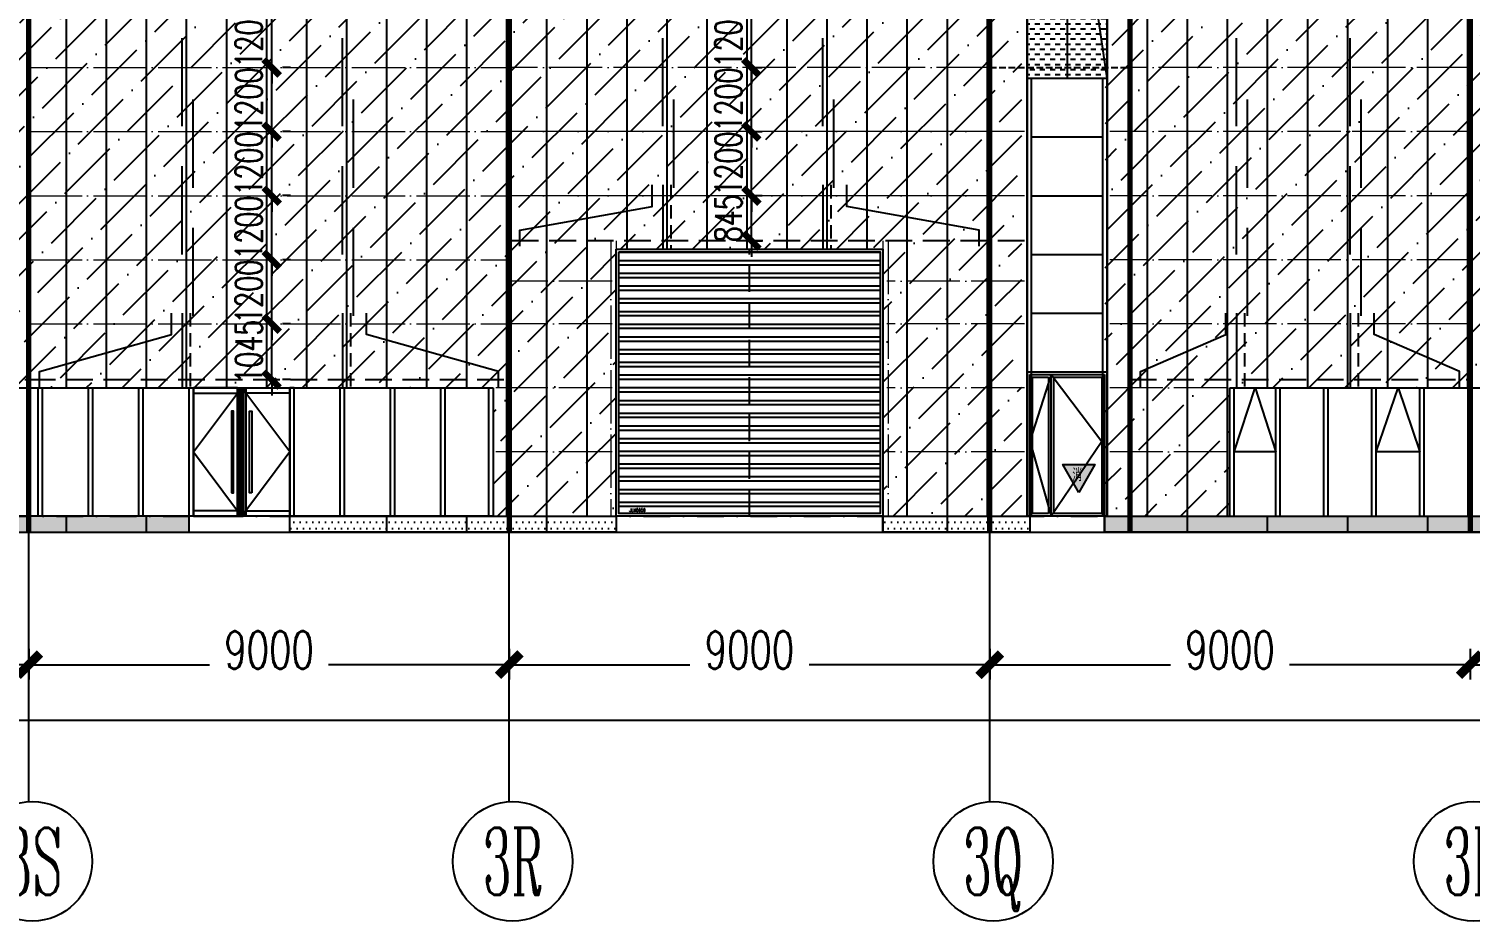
# Model space of a CAD drawing. Extents: x -2072575 to 87763, y -155913 to 742026.
# Drawn here: x -94342 to -67342, y 495627 to 512340 of the extents above; entities that cross this region are included whole.
import ezdxf
from ezdxf.enums import TextEntityAlignment as Align

# ---------------------------------------------------------------- set-up
doc = ezdxf.new("R2010")
doc.units = 0
doc.header["$LTSCALE"] = 1000
for name, pattern in [('20剖面图$0$DASH', [0.35, 0.25, -0.1]), ('__DASH', [0.35, 0.25, -0.1]), ('CENTER', [2, 1.25, -0.25, 0.25, -0.25]), ('DASHDOT', [1, 0.5, -0.25, 0, -0.25]), ('DASHED', [0.75, 0.5, -0.25]), ('DOT', [0.25, 0, -0.25]), ('DOTE', [2.42, 2, -0.2, 0.02, -0.2]), ('HIDDEN2', [0.1875, 0.125, -0.0625]), ('ZN-DASH', [0.35, 0.25, -0.1])]:
    doc.linetypes.add(name, pattern=pattern)
doc.layers.get('Defpoints').update_dxf_attribs({"color": 210})
for name, color, linetype in [('!ZN1-填充-8', 8, 'Continuous'), ('!ZN1-文字-7', 7, 'Continuous'), ('!ZN1-标注-173', 173, 'Continuous'), ('!ZN3-不锈钢板幕墙-7', 7, 'Continuous'), ('!ZN3-玻璃幕墙-4', 4, 'Continuous'), ('!ZN4-辅助材料-1', 1, 'Continuous'), ('12圆钢+30钢套管撑杆', 3, 'Continuous'), ('12圆钢斜拉条', 30, 'Continuous'), ('12圆钢直拉条', 22, 'Continuous'), ('250×150×4.5×8 H型钢', 3, 'HIDDEN2'), ('3符号', 3, 'Continuous'), ('3铝板幕墙', 3, 'Continuous'), ('4玻璃幕墙', 4, 'Continuous'), ('60x60x5钢方管', 6, '20剖面图$0$DASH'), ('A-AXIS-DOTE', 14, 'DOTE'), ('A-HATCH-2', 251, 'Continuous'), ('A-LIN-V', 9, 'Continuous'), ('A-云线', 50, 'Continuous'), ('A-门窗表显示尺寸', 160, 'Continuous'), ('AS-WALL', 40, 'Continuous'), ('DIM', 173, 'Continuous'), ('DOT', 8, 'DOT'), ('DOTE', 1, 'CENTER'), ('IE-填充-JYZS', 7, 'Continuous'), ('压型钢板', 23, 'Continuous')]:
    doc.layers.add(name, color=color, linetype=linetype)
for name, color, linetype, lineweight in [('A-WALL-HATCH', 8, 'Continuous', 13), ('冷弯薄壁C型钢 250x75x20x3.0', 51, 'DOTE', 0), ('梁', 4, 'Continuous', 18)]:
    doc.layers.add(name, color=color, linetype=linetype, lineweight=lineweight)
doc.styles.add('_TCH_AXIS', font='COMPLEX', dxfattribs={"bigfont": 'GBCBIG'})
doc.styles.add('A-STANDARD', font='SIMPLEX', dxfattribs={"bigfont": 'GBCBIG'})
doc.styles.add('DHTEXT-1', font='romans.shx', dxfattribs={"width": 0.7, "bigfont": 'chinese.shx'})
doc.styles.add('样式 1', font='romans.shx', dxfattribs={"width": 0.7, "bigfont": 'chinese.shx'})
doc.dimstyles.new('ZN200', dxfattribs={"dimscale": 200, "dimtxt": 2.5, "dimasz": 1.5, "dimexe": 1, "dimexo": 2, "dimgap": 0.9, "dimtad": 1, "dimdec": 0, "dimdsep": 46, "dimtxsty": 'DHTEXT-1', "dimblk": 'ARCHTICK', "dimcen": 2.5, "dimclrd": 173, "dimclre": 173, "dimclrt": 7, "dimazin": 2, "dimtfac": 1, "dimtdec": 0, "dimtix": 1, "dimtmove": 2, "dimatfit": 3, "dimfxl": 0, "dimtolj": 1, "dimtzin": 0, "dimarcsym": 0})
doc.dimstyles.new('ZN280', dxfattribs={"dimscale": 280, "dimtxt": 2.5, "dimasz": 1.5, "dimexe": 1, "dimexo": 2, "dimgap": 0.9, "dimtad": 1, "dimdec": 0, "dimdsep": 46, "dimtxsty": 'DHTEXT-1', "dimblk": 'ARCHTICK', "dimcen": 2.5, "dimclrd": 173, "dimclre": 173, "dimclrt": 7, "dimazin": 2, "dimtfac": 1, "dimtdec": 0, "dimtix": 1, "dimtmove": 2, "dimatfit": 3, "dimfxl": 0, "dimarcsym": 0})
pattern_1 = [(0, (134341.77, -503214.68), (59.53125, 119.0625), [0, -119.0625])]
pattern_2 = [(45, (119669.48, -503214.68), (252.5697, 926.0889), [1190.625, -238.125, 0, -238.125])]

# ---------------------------------------------------------------- blocks, each defined once
blk = doc.blocks.new('消防救援口标识')
blk.add_wipeout([(0, 0), (-150, 260), (150, 260)]).dxf.layer = '!ZN1-标注-173'
at = {"layer": '!ZN1-填充-8'}
h = blk.add_hatch(color=252, dxfattribs=at)
h.dxf.hatch_style = 1
h.paths.add_polyline_path([(0, 0), (-150, 260), (150, 260)])
at = {"layer": '!ZN1-标注-173'}
blk.add_lwpolyline([(0, 0), (-150, 260), (150, 260)], close=True, dxfattribs=at)
at = {"layer": '!ZN1-文字-7', "ltscale": 1.5, "style": '样式 1', "width": 0.7}
blk.add_text('消', height=120, dxfattribs=at).set_placement((-62, 164), align=Align.MIDDLE_LEFT)
blk = doc.blocks.new('w4243')
at = {"layer": '!ZN4-辅助材料-1', "xscale": 2, "yscale": 2, "zscale": 2}
blk.add_blockref('消防救援口标识', (-1646421, 506714), dxfattribs=at)
blk = doc.blocks.new('20250905101245')
at = {"layer": '!ZN1-填充-8'}
h = blk.add_hatch(dxfattribs=at)
h.set_pattern_fill('ANSI36', color=252, scale=300, style=0)
h.set_pattern_definition(pattern_2)
h.paths.add_polyline_path([(33200, 18450), (58600, 18450), (58600, 0), (56000, 0), (56000, 5000), (51000, 5000), (51000, 0), (50700, 0), (35500, 0), (48700, 0), (48700, 2400), (35500, 2400), (35500, 0), (31689, 0), (31700, 0), (33200, 0)])
h = blk.add_hatch(dxfattribs=at)
h.set_pattern_fill('ANSI36', color=252, scale=300, style=0)
h.set_pattern_definition(pattern_2)
h.paths.add_polyline_path([(60150, 0), (60150, -27), (60150, 0), (83389, 0), (83400, 0), (62500, 0), (62500, 2400), (83400, 2400), (83400, 0), (87189, 0), (87200, 0), (85700, 0), (85600, 18450), (60200, 18458)])
h = blk.add_hatch(dxfattribs=at)
h.set_pattern_fill('DOTS', color=252, scale=75, style=0)
h.set_pattern_definition(pattern_1)
h.paths.add_polyline_path([(-900, 0), (43003, 0), (43003, -300), (-900, -300)])
h = blk.add_hatch(dxfattribs=at)
h.set_pattern_fill('DOTS', color=252, scale=75, style=0)
h.set_pattern_definition(pattern_1)
h.paths.add_polyline_path([(60150, 0), (104500, 0), (104500, -300), (60150, -300)])
h = blk.add_hatch(dxfattribs=at)
h.set_pattern_fill('DOTS', color=252, scale=75, style=0)
h.set_pattern_definition(pattern_1)
h.paths.add_polyline_path([(44889, 0), (51000, 0), (51000, -300), (44889, -300)])
h = blk.add_hatch(dxfattribs=at)
h.set_pattern_fill('DOTS', color=252, scale=75, style=0)
h.set_pattern_definition(pattern_1)
h.paths.add_polyline_path([(56000, 0), (58750, 0), (58750, -300), (56000, -300)])
at = {"layer": 'IE-填充-JYZS', "ltscale": 10}
h = blk.add_hatch(dxfattribs=at)
h.set_pattern_fill('DASH', color=252, scale=100)
h.set_pattern_definition([(0, (119669.48, -503214.675), (95.25, 95.25), [95.25, -95.25])])
h.paths.add_polyline_path([(58700, 8200), (60200, 8200), (60200, 18450), (58700, 18450)])
at = {"layer": '!ZN3-不锈钢板幕墙-7', "color": 252, "ltscale": 10}
for points in [[(43796, 435), (43836, 435), (43836, 1965), (43796, 1965)], [(44176, 435), (44136, 435), (44136, 1965), (44176, 1965)]]:
    blk.add_lwpolyline(points, close=True, dxfattribs=at)
at = {"layer": '!ZN3-玻璃幕墙-4', "color": 252, "linetype": 'ZN-DASH', "ltscale": 500}
for p, q in [((43083, 1200), (43906, 2300)), ((44889, 1200), (44066, 2300))]:
    blk.add_line(p, q, dxfattribs=at)
at = {"layer": '!ZN3-玻璃幕墙-4', "color": 252, "ltscale": 10}
for p, q in [((43083, 1200), (43906, 100)), ((44889, 1200), (44066, 100))]:
    blk.add_line(p, q, dxfattribs=at)
for points in [[(43083, 0), (43003, 0), (43003, 2400), (43083, 2400)], [(43083, 2300), (43906, 2300), (43906, 2400), (43083, 2400)], [(43986, 0), (43906, 0), (43906, 2400), (43986, 2400)], [(44066, 0), (43986, 0), (43986, 2400), (44066, 2400)], [(44889, 2300), (44066, 2300), (44066, 2400), (44889, 2400)], [(44889, 0), (44969, 0), (44969, 2400), (44889, 2400)], [(43083, 0), (43906, 0), (43906, 100), (43083, 100)], [(44889, 0), (44066, 0), (44066, 100), (44889, 100)]]:
    blk.add_lwpolyline(points, close=True, dxfattribs=at)
for points in [[(62580, 1200), (62970, 2400), (63360, 1200)], [(65240, 1200), (65650, 2400), (66060, 1200)]]:
    blk.add_lwpolyline(points, dxfattribs=at)
at = {"layer": '3铝板幕墙', "color": 252, "ltscale": 1000}
for p, q in [((40700, 0), (40700, -300)), ((42200, 0), (42200, -300)), ((61700, 0), (61700, -300)), ((63200, 0), (63200, -300)), ((64700, 0), (64700, -300)), ((66200, 0), (66200, -300)), ((46700, 0), (46700, -300)), ((48200, 0), (48200, -300)), ((49700, 0), (49700, -300)), ((57200, 0), (57200, -300))]:
    blk.add_line(p, q, dxfattribs=at)
for points in [[(43003, 0), (-900, 0), (-900, -300), (43003, -300)], [(60150, 0), (104500, 0), (104500, -300), (60150, -300)], [(44889, 0), (51000, 0), (51000, -300), (44889, -300)], [(56000, 0), (58750, 0), (58750, -300), (56000, -300)]]:
    blk.add_lwpolyline(points, close=True, dxfattribs=at)
at = {"layer": '4玻璃幕墙', "color": 252, "ltscale": 1.5}
for p, q in [((58700, 0), (58700, 8200)), ((58700, 8200), (60200, 8200)), ((58780, 0), (58780, 8200)), ((60120, 0), (60120, 8200)), ((60200, 0), (60200, 8200)), ((58780, 7100), (60120, 7100)), ((58780, 6000), (60120, 6000)), ((58780, 4900), (60120, 4900)), ((58780, 3800), (60120, 3800)), ((58780, 2700), (60120, 2700)), ((35500, 2400), (48700, 2400)), ((40174, 0), (40174, 2400)), ((40254, 0), (40254, 2400)), ((41117, 0), (41117, 2400)), ((41197, 0), (41197, 2400)), ((42060, 0), (42060, 2400)), ((42140, 0), (42140, 2400)), ((43003, 0), (43003, 2400)), ((43083, 0), (43083, 2400)), ((43946, 0), (43946, 2400)), ((44026, 0), (44026, 2400)), ((44889, 0), (44889, 2400)), ((44969, 0), (44969, 2400)), ((45831, 0), (45831, 2400)), ((45911, 0), (45911, 2400)), ((46774, 0), (46774, 2400)), ((46854, 0), (46854, 2400)), ((47717, 0), (47717, 2400)), ((47797, 0), (47797, 2400)), ((48620, 0), (48620, 2400)), ((48700, 2400), (48700, 0)), ((62500, 0), (62500, 2400)), ((62500, 2400), (83400, 2400)), ((62580, 0), (62580, 2400)), ((63360, 0), (63360, 2400)), ((63440, 0), (63440, 2400)), ((64260, 0), (64260, 2400)), ((64340, 0), (64340, 2400)), ((65160, 0), (65160, 2400)), ((65240, 0), (65240, 2400)), ((66060, 0), (66060, 2400)), ((66140, 0), (66140, 2400)), ((66960, 0), (66960, 2400)), ((63360, 1200), (62580, 1200)), ((66060, 1200), (65240, 1200)), ((48700, 0), (35500, 0)), ((60200, 0), (58700, 0)), ((62500, 0), (83400, 0))]:
    blk.add_line(p, q, dxfattribs=at)
at = {"layer": '4玻璃幕墙', "color": 252}
for p, q in [((58700, 2700), (60200, 2700)), ((58700, 0), (58700, 2700)), ((58750, 0), (58750, 2650)), ((58750, 2650), (59150, 2650)), ((58800, 50), (58800, 2600)), ((58800, 2600), (59100, 2600)), ((59100, 2600), (59100, 50)), ((59150, 0), (59150, 2650)), ((59150, 2650), (60150, 2650)), ((59200, 50), (59200, 2600)), ((59200, 2600), (60100, 2600)), ((60150, 2650), (60150, 0)), ((60200, 2700), (60200, 0)), ((60200, 0), (58700, 0)), ((59100, 50), (58800, 50)), ((60100, 50), (59200, 50))]:
    blk.add_line(p, q, dxfattribs=at)
blk.add_lwpolyline([(59150, 2650), (58750, 1403), (59150, 0)], dxfattribs=at)
at = {"layer": 'A-LIN-V', "color": 252}
for p, q in [((58700, 8200), (58700, 18450)), ((60200, 8200), (60200, 18450)), ((60200, 0), (58700, 0)), ((58750, 0), (58750, -300)), ((60150, 0), (60150, -300)), ((51000, 0), (51000, -300)), ((56000, 0), (56000, -300))]:
    blk.add_line(p, q, dxfattribs=at)
at = {"layer": 'AS-WALL', "color": 252}
blk.add_lwpolyline([(60200, 8200), (60200, 8200), (58700, 18450)], dxfattribs=at)
at = {"layer": '压型钢板', "color": 252, "ltscale": 10}
for p, q in [((56450, 18500), (56450, 0)), ((57200, 18500), (57200, 0)), ((57950, 18500), (57950, 0)), ((58700, 18500), (58700, 0)), ((59450, 18500), (59450, 8200)), ((60200, 18500), (60200, 0)), ((60950, 18500), (60950, 0)), ((61700, 18500), (61700, 0)), ((62450, 18500), (62450, 0)), ((40700, 10550), (40700, 2400)), ((41450, 10550), (41450, 2400)), ((42200, 10550), (42200, 2400)), ((42950, 10550), (42950, 2400)), ((43700, 10550), (43700, 2400)), ((44450, 10550), (44450, 2400)), ((45200, 10550), (45200, 2400)), ((45950, 10550), (45950, 2400)), ((46700, 10550), (46700, 2400)), ((47450, 10550), (47450, 2400)), ((48200, 10550), (48200, 2400)), ((48950, 10550), (48950, 0)), ((49700, 10550), (49700, 0)), ((50450, 10550), (50450, 0)), ((51200, 10550), (51200, 5000)), ((51950, 10550), (51950, 5000)), ((52700, 10550), (52700, 5000)), ((53450, 10550), (53450, 5000)), ((54200, 10550), (54200, 5000)), ((54950, 10550), (54950, 5000)), ((55700, 10550), (55700, 5000)), ((63200, 10550), (63200, 2400)), ((63950, 10550), (63950, 2400)), ((64700, 10550), (64700, 2400)), ((65450, 10550), (65450, 2400)), ((66200, 10550), (66200, 2400)), ((66950, 10550), (66950, 2400))]:
    blk.add_line(p, q, dxfattribs=at)
at = {"layer": 'A-WALL-HATCH'}
blk.add_blockref('w4243', (1706091, -506271), dxfattribs=at)
at = {"layer": '4玻璃幕墙', "color": 252}
blk.add_line((60100, 2600), (60100, 50), dxfattribs=at)
blk.add_lwpolyline([(59150, 2650), (60100, 1393), (59150, 0)], dxfattribs=at)
blk = doc.blocks.new('_ArchTick')
at = {"color": 0, "linetype": 'ByBlock', "const_width": 0.4}
blk.add_lwpolyline([(-0.5, -0.5), (0.5, 0.5)], dxfattribs=at)
blk = doc.blocks.new('*D2507')
at = {"layer": 'Defpoints', "color": 0, "ltscale": 2800, "transparency": 16777216}
for p in [(-900, -1926), (184800, -1926), (184800, -3824)]:
    blk.add_point(p, dxfattribs=at)
at = {"layer": 'DIM', "color": 173, "linetype": 'ByBlock', "lineweight": -2, "ltscale": 2800, "transparency": 16777216}
for p, q in [((-900, -2486), (-900, -4104)), ((184800, -2486), (184800, -4104)), ((-900, -3824), (90403, -3824)), ((184800, -3824), (93497, -3824))]:
    blk.add_line(p, q, dxfattribs=at)
at = {"layer": 'DIM', "color": 173, "lineweight": -2, "ltscale": 2800, "transparency": 16777216, "xscale": 420, "yscale": 420, "zscale": 420, "rotation": 180}
blk.add_blockref('_ArchTick', (-900, -3824), dxfattribs=at)
at = {"layer": 'DIM', "color": 173, "lineweight": -2, "ltscale": 2800, "transparency": 16777216, "xscale": 420, "yscale": 420, "zscale": 420}
blk.add_blockref('_ArchTick', (184800, -3824), dxfattribs=at)
at = {"layer": 'DIM', "color": 7, "ltscale": 2800, "transparency": 16777216, "insert": (91950, -3549), "char_height": 700, "attachment_point": 5, "style": 'DHTEXT-1'}
blk.add_mtext('185700', dxfattribs=at)
blk = doc.blocks.new('*D2517')
at = {"layer": 'Defpoints', "color": 0, "ltscale": 2800, "transparency": 16777216}
for p in [(31000, -1926), (40000, -1926), (40000, -2784)]:
    blk.add_point(p, dxfattribs=at)
at = {"layer": 'DIM', "color": 173, "linetype": 'ByBlock', "lineweight": -2, "ltscale": 2800, "transparency": 16777216}
for p, q in [((31000, -2486), (31000, -3064)), ((40000, -2486), (40000, -3064)), ((31000, -2784), (34385, -2784)), ((40000, -2784), (36615, -2784))]:
    blk.add_line(p, q, dxfattribs=at)
at = {"layer": 'DIM', "color": 173, "lineweight": -2, "ltscale": 2800, "transparency": 16777216, "xscale": 420, "yscale": 420, "zscale": 420, "rotation": 180}
blk.add_blockref('_ArchTick', (31000, -2784), dxfattribs=at)
at = {"layer": 'DIM', "color": 173, "lineweight": -2, "ltscale": 2800, "transparency": 16777216, "xscale": 420, "yscale": 420, "zscale": 420}
blk.add_blockref('_ArchTick', (40000, -2784), dxfattribs=at)
at = {"layer": 'DIM', "color": 7, "ltscale": 2800, "transparency": 16777216, "insert": (35500, -2509), "char_height": 700, "attachment_point": 5, "style": 'DHTEXT-1'}
blk.add_mtext('9000', dxfattribs=at)
blk = doc.blocks.new('*D2518')
at = {"layer": 'Defpoints', "color": 0, "ltscale": 2800, "transparency": 16777216}
for p in [(40000, -1926), (49000, -1926), (49000, -2784)]:
    blk.add_point(p, dxfattribs=at)
at = {"layer": 'DIM', "color": 173, "linetype": 'ByBlock', "lineweight": -2, "ltscale": 2800, "transparency": 16777216}
for p, q in [((40000, -2486), (40000, -3064)), ((49000, -2486), (49000, -3064)), ((40000, -2784), (43385, -2784)), ((49000, -2784), (45615, -2784))]:
    blk.add_line(p, q, dxfattribs=at)
at = {"layer": 'DIM', "color": 173, "lineweight": -2, "ltscale": 2800, "transparency": 16777216, "xscale": 420, "yscale": 420, "zscale": 420, "rotation": 180}
blk.add_blockref('_ArchTick', (40000, -2784), dxfattribs=at)
at = {"layer": 'DIM', "color": 173, "lineweight": -2, "ltscale": 2800, "transparency": 16777216, "xscale": 420, "yscale": 420, "zscale": 420}
blk.add_blockref('_ArchTick', (49000, -2784), dxfattribs=at)
at = {"layer": 'DIM', "color": 7, "ltscale": 2800, "transparency": 16777216, "insert": (44500, -2509), "char_height": 700, "attachment_point": 5, "style": 'DHTEXT-1'}
blk.add_mtext('9000', dxfattribs=at)
blk = doc.blocks.new('*D2519')
at = {"layer": 'Defpoints', "color": 0, "ltscale": 2800, "transparency": 16777216}
for p in [(49000, -1926), (58000, -1926), (58000, -2784)]:
    blk.add_point(p, dxfattribs=at)
at = {"layer": 'DIM', "color": 173, "linetype": 'ByBlock', "lineweight": -2, "ltscale": 2800, "transparency": 16777216}
for p, q in [((49000, -2486), (49000, -3064)), ((58000, -2486), (58000, -3064)), ((49000, -2784), (52385, -2784)), ((58000, -2784), (54615, -2784))]:
    blk.add_line(p, q, dxfattribs=at)
at = {"layer": 'DIM', "color": 173, "lineweight": -2, "ltscale": 2800, "transparency": 16777216, "xscale": 420, "yscale": 420, "zscale": 420, "rotation": 180}
blk.add_blockref('_ArchTick', (49000, -2784), dxfattribs=at)
at = {"layer": 'DIM', "color": 173, "lineweight": -2, "ltscale": 2800, "transparency": 16777216, "xscale": 420, "yscale": 420, "zscale": 420}
blk.add_blockref('_ArchTick', (58000, -2784), dxfattribs=at)
at = {"layer": 'DIM', "color": 7, "ltscale": 2800, "transparency": 16777216, "insert": (53500, -2509), "char_height": 700, "attachment_point": 5, "style": 'DHTEXT-1'}
blk.add_mtext('9000', dxfattribs=at)
blk = doc.blocks.new('*D2520')
at = {"layer": 'Defpoints', "color": 0, "ltscale": 2800, "transparency": 16777216}
for p in [(58000, -1926), (67000, -1926), (67000, -2784)]:
    blk.add_point(p, dxfattribs=at)
at = {"layer": 'DIM', "color": 173, "linetype": 'ByBlock', "lineweight": -2, "ltscale": 2800, "transparency": 16777216}
for p, q in [((58000, -2486), (58000, -3064)), ((67000, -2486), (67000, -3064)), ((58000, -2784), (61385, -2784)), ((67000, -2784), (63615, -2784))]:
    blk.add_line(p, q, dxfattribs=at)
at = {"layer": 'DIM', "color": 173, "lineweight": -2, "ltscale": 2800, "transparency": 16777216, "xscale": 420, "yscale": 420, "zscale": 420, "rotation": 180}
blk.add_blockref('_ArchTick', (58000, -2784), dxfattribs=at)
at = {"layer": 'DIM', "color": 173, "lineweight": -2, "ltscale": 2800, "transparency": 16777216, "xscale": 420, "yscale": 420, "zscale": 420}
blk.add_blockref('_ArchTick', (67000, -2784), dxfattribs=at)
at = {"layer": 'DIM', "color": 7, "ltscale": 2800, "transparency": 16777216, "insert": (62500, -2509), "char_height": 700, "attachment_point": 5, "style": 'DHTEXT-1'}
blk.add_mtext('9000', dxfattribs=at)
blk = doc.blocks.new('*D2521')
at = {"layer": 'Defpoints', "color": 0, "ltscale": 2800, "transparency": 16777216}
for p in [(67000, -1926), (76000, -1926), (76000, -2784)]:
    blk.add_point(p, dxfattribs=at)
at = {"layer": 'DIM', "color": 173, "linetype": 'ByBlock', "lineweight": -2, "ltscale": 2800, "transparency": 16777216}
for p, q in [((67000, -2486), (67000, -3064)), ((76000, -2486), (76000, -3064)), ((67000, -2784), (70385, -2784)), ((76000, -2784), (72615, -2784))]:
    blk.add_line(p, q, dxfattribs=at)
at = {"layer": 'DIM', "color": 173, "lineweight": -2, "ltscale": 2800, "transparency": 16777216, "xscale": 420, "yscale": 420, "zscale": 420, "rotation": 180}
blk.add_blockref('_ArchTick', (67000, -2784), dxfattribs=at)
at = {"layer": 'DIM', "color": 173, "lineweight": -2, "ltscale": 2800, "transparency": 16777216, "xscale": 420, "yscale": 420, "zscale": 420}
blk.add_blockref('_ArchTick', (76000, -2784), dxfattribs=at)
at = {"layer": 'DIM', "color": 7, "ltscale": 2800, "transparency": 16777216, "insert": (71500, -2509), "char_height": 700, "attachment_point": 5, "style": 'DHTEXT-1'}
blk.add_mtext('9000', dxfattribs=at)
blk = doc.blocks.new('卓越-轴号')
blk.add_circle((0, 0), 4)
at = {"color": 0, "style": '_TCH_AXIS', "width": 1.041667, "flags": 8}
blk.add_attdef('A', text='', height=4.48, dxfattribs=at).set_placement((-2, -2.24), (2, -2.24), align=Align.FIT)
blk = doc.blocks.new('WM1328')
at = {"layer": '4玻璃幕墙'}
for p, q in [((-1822540, 519937), (-1821040, 519937)), ((-1822540, 517237), (-1822540, 519937)), ((-1822490, 517237), (-1822490, 519887)), ((-1822490, 519887), (-1822090, 519887)), ((-1822440, 517287), (-1822440, 519837)), ((-1822440, 519837), (-1822140, 519837)), ((-1822140, 519837), (-1822140, 517287)), ((-1822090, 517237), (-1822090, 519887)), ((-1822090, 519887), (-1821090, 519887)), ((-1822040, 517287), (-1822040, 519837)), ((-1822040, 519837), (-1821140, 519837)), ((-1821090, 519887), (-1821090, 517237)), ((-1821040, 519937), (-1821040, 517237)), ((-1821040, 517237), (-1822540, 517237)), ((-1822140, 517287), (-1822440, 517287)), ((-1821140, 517287), (-1822040, 517287))]:
    blk.add_line(p, q, dxfattribs=at)
blk.add_lwpolyline([(-1822090, 519887), (-1822490, 518640), (-1822090, 517237)], dxfattribs=at)
at = {"layer": 'A-WALL-HATCH'}
blk.add_blockref('w4243', (-175149, 10966), dxfattribs=at)
at = {"layer": '4玻璃幕墙'}
blk.add_line((-1821140, 519837), (-1821140, 517287), dxfattribs=at)
blk.add_lwpolyline([(-1822090, 519887), (-1821140, 518630), (-1822090, 517237)], dxfattribs=at)
blk = doc.blocks.new('A$C75b4c934')
at = {"layer": '4玻璃幕墙', "color": 8, "ltscale": 1.5}
for p, q in [((312573, 8200), (314073, 8200)), ((312653, 7100), (313993, 7100)), ((312653, 6000), (313993, 6000)), ((312653, 4900), (313993, 4900)), ((312653, 3800), (313993, 3800))]:
    blk.add_line(p, q, dxfattribs=at)
at = {"color": 8}
blk.add_blockref('WM1328', (2135114, -517237), dxfattribs=at)
at = {"layer": '4玻璃幕墙', "color": 8, "ltscale": 1.5}
for p, q in [((312573, 0), (312573, 8200)), ((312653, 0), (312653, 8200)), ((313993, 0), (313993, 8200)), ((314073, 0), (314073, 8200)), ((312653, 2700), (313993, 2700)), ((314073, 0), (312573, 0))]:
    blk.add_line(p, q, dxfattribs=at)
blk = doc.blocks.new('JLM5050')
at = {"layer": 'A-HATCH-2'}
h = blk.add_hatch(dxfattribs=at)
h.set_pattern_fill('ANSI32', color=256, scale=50, angle=45)
h.set_pattern_definition([(180, (0, 0), (-1e-14, -238.125), []), (180, (-79.38, 79.38), (-1e-14, -238.125), [])])
h.paths.add_polyline_path([(-1643430, 522187), (-1638530, 522187), (-1638530, 517287), (-1643430, 517287)])
at = {"layer": 'A-AXIS-DOTE', "linetype": '__DASH', "ltscale": 2}
blk.add_line((-1640980, 517237), (-1640980, 522237), dxfattribs=at)
at = {"layer": 'A-LIN-V'}
blk.add_lwpolyline([(-1643480, 522237), (-1638480, 522237), (-1638480, 517237), (-1643480, 517237)], close=True, dxfattribs=at)
at = {"layer": 'A-门窗表显示尺寸'}
blk.add_lwpolyline([(-1643430, 522187), (-1638530, 522187), (-1638530, 517287), (-1643430, 517287)], close=True, dxfattribs=at)
at = {"layer": 'A-门窗表显示尺寸', "color": 3, "style": 'A-STANDARD', "width": 0.705882}
blk.add_text('JLM5050', height=59.5, dxfattribs=at).set_placement((-1643230, 517317))
blk = doc.blocks.new('*D3622')
at = {"layer": 'Defpoints', "color": 0, "ltscale": 10, "transparency": 16777216}
for p in [(-81182, 512815), (-80807, 512815), (-81182, 511615)]:
    blk.add_point(p, dxfattribs=at)
at = {"layer": 'DIM', "color": 173, "linetype": 'ByBlock', "lineweight": -2, "ltscale": 10, "transparency": 16777216}
for p, q in [((-80807, 512815), (-80807, 513115)), ((-80807, 511615), (-80807, 512815)), ((-80782, 512815), (-80607, 512815)), ((-80807, 511615), (-80807, 511315)), ((-80782, 511615), (-80607, 511615))]:
    blk.add_line(p, q, dxfattribs=at)
at = {"layer": 'DIM', "color": 173, "lineweight": -2, "ltscale": 10, "transparency": 16777216, "xscale": 300, "yscale": 300, "zscale": 300}
for p, rotation in [((-80807, 512815), 270), ((-80807, 511615), 90)]:
    blk.add_blockref('_ArchTick', p, dxfattribs=dict(at, rotation=rotation))
at = {"layer": 'DIM', "color": 7, "ltscale": 10, "transparency": 16777216, "insert": (-81237, 512215), "char_height": 500, "attachment_point": 5, "rotation": 90, "style": 'DHTEXT-1'}
blk.add_mtext('\\A1;1200', dxfattribs=at)
blk = doc.blocks.new('*D3619')
at = {"layer": 'Defpoints', "color": 0, "ltscale": 10, "transparency": 16777216}
for p in [(-81182, 511615), (-80807, 511615), (-81182, 510415)]:
    blk.add_point(p, dxfattribs=at)
at = {"layer": 'DIM', "color": 173, "linetype": 'ByBlock', "lineweight": -2, "ltscale": 10, "transparency": 16777216}
for p, q in [((-80807, 511615), (-80807, 511915)), ((-80807, 510415), (-80807, 511615)), ((-80782, 511615), (-80607, 511615)), ((-80807, 510415), (-80807, 510115)), ((-80782, 510415), (-80607, 510415))]:
    blk.add_line(p, q, dxfattribs=at)
at = {"layer": 'DIM', "color": 173, "lineweight": -2, "ltscale": 10, "transparency": 16777216, "xscale": 300, "yscale": 300, "zscale": 300}
for p, rotation in [((-80807, 511615), 270), ((-80807, 510415), 90)]:
    blk.add_blockref('_ArchTick', p, dxfattribs=dict(at, rotation=rotation))
at = {"layer": 'DIM', "color": 7, "ltscale": 10, "transparency": 16777216, "insert": (-81237, 511015), "char_height": 500, "attachment_point": 5, "rotation": 90, "style": 'DHTEXT-1'}
blk.add_mtext('\\A1;1200', dxfattribs=at)
blk = doc.blocks.new('*D3629')
at = {"layer": 'Defpoints', "color": 0, "ltscale": 10, "transparency": 16777216}
for p in [(-81182, 510415), (-80807, 510415), (-81182, 509215)]:
    blk.add_point(p, dxfattribs=at)
at = {"layer": 'DIM', "color": 173, "linetype": 'ByBlock', "lineweight": -2, "ltscale": 10, "transparency": 16777216}
for p, q in [((-80807, 510415), (-80807, 510715)), ((-80807, 509215), (-80807, 510415)), ((-80782, 510415), (-80607, 510415)), ((-80807, 509215), (-80807, 508915)), ((-80782, 509215), (-80607, 509215))]:
    blk.add_line(p, q, dxfattribs=at)
at = {"layer": 'DIM', "color": 173, "lineweight": -2, "ltscale": 10, "transparency": 16777216, "xscale": 300, "yscale": 300, "zscale": 300}
for p, rotation in [((-80807, 510415), 270), ((-80807, 509215), 90)]:
    blk.add_blockref('_ArchTick', p, dxfattribs=dict(at, rotation=rotation))
at = {"layer": 'DIM', "color": 7, "ltscale": 10, "transparency": 16777216, "insert": (-81237, 509815), "char_height": 500, "attachment_point": 5, "rotation": 90, "style": 'DHTEXT-1'}
blk.add_mtext('\\A1;1200', dxfattribs=at)
blk = doc.blocks.new('*D3628')
at = {"layer": 'Defpoints', "color": 0, "ltscale": 10, "transparency": 16777216}
for p in [(-81182, 509215), (-80807, 509215), (-81182, 508370)]:
    blk.add_point(p, dxfattribs=at)
at = {"layer": 'DIM', "color": 173, "linetype": 'ByBlock', "lineweight": -2, "ltscale": 10, "transparency": 16777216}
for p, q in [((-80807, 509215), (-80807, 509515)), ((-80807, 508370), (-80807, 509215)), ((-80782, 509215), (-80607, 509215)), ((-80807, 508370), (-80807, 508070)), ((-80782, 508370), (-80607, 508370))]:
    blk.add_line(p, q, dxfattribs=at)
at = {"layer": 'DIM', "color": 173, "lineweight": -2, "ltscale": 10, "transparency": 16777216, "xscale": 300, "yscale": 300, "zscale": 300}
for p, rotation in [((-80807, 509215), 270), ((-80807, 508370), 90)]:
    blk.add_blockref('_ArchTick', p, dxfattribs=dict(at, rotation=rotation))
at = {"layer": 'DIM', "color": 7, "ltscale": 10, "transparency": 16777216, "insert": (-81237, 508792), "char_height": 500, "attachment_point": 5, "rotation": 90, "style": 'DHTEXT-1'}
blk.add_mtext('\\A1;845', dxfattribs=at)
blk = doc.blocks.new('*D3697')
at = {"layer": 'Defpoints', "color": 0, "ltscale": 10, "transparency": 16777216}
for p in [(-89842, 512815), (-89792, 512815), (-89842, 511615)]:
    blk.add_point(p, dxfattribs=at)
at = {"layer": 'DIM', "color": 173, "linetype": 'ByBlock', "lineweight": -2, "ltscale": 10, "transparency": 16777216}
for p, q in [((-89792, 512815), (-89792, 513115)), ((-89792, 511615), (-89792, 512815)), ((-89442, 512815), (-89592, 512815)), ((-89792, 511615), (-89792, 511315)), ((-89442, 511615), (-89592, 511615))]:
    blk.add_line(p, q, dxfattribs=at)
at = {"layer": 'DIM', "color": 173, "lineweight": -2, "ltscale": 10, "transparency": 16777216, "xscale": 300, "yscale": 300, "zscale": 300}
for p, rotation in [((-89792, 512815), 270), ((-89792, 511615), 90)]:
    blk.add_blockref('_ArchTick', p, dxfattribs=dict(at, rotation=rotation))
at = {"layer": 'DIM', "color": 7, "ltscale": 10, "transparency": 16777216, "insert": (-90222, 512215), "char_height": 500, "attachment_point": 5, "rotation": 90, "style": 'DHTEXT-1'}
blk.add_mtext('\\A1;1200', dxfattribs=at)
blk = doc.blocks.new('*D3699')
at = {"layer": 'Defpoints', "color": 0, "ltscale": 10, "transparency": 16777216}
for p in [(-89842, 511615), (-89792, 511615), (-89842, 510415)]:
    blk.add_point(p, dxfattribs=at)
at = {"layer": 'DIM', "color": 173, "linetype": 'ByBlock', "lineweight": -2, "ltscale": 10, "transparency": 16777216}
for p, q in [((-89792, 511615), (-89792, 511915)), ((-89792, 510415), (-89792, 511615)), ((-89442, 511615), (-89592, 511615)), ((-89792, 510415), (-89792, 510115)), ((-89442, 510415), (-89592, 510415))]:
    blk.add_line(p, q, dxfattribs=at)
at = {"layer": 'DIM', "color": 173, "lineweight": -2, "ltscale": 10, "transparency": 16777216, "xscale": 300, "yscale": 300, "zscale": 300}
for p, rotation in [((-89792, 511615), 270), ((-89792, 510415), 90)]:
    blk.add_blockref('_ArchTick', p, dxfattribs=dict(at, rotation=rotation))
at = {"layer": 'DIM', "color": 7, "ltscale": 10, "transparency": 16777216, "insert": (-90222, 511015), "char_height": 500, "attachment_point": 5, "rotation": 90, "style": 'DHTEXT-1'}
blk.add_mtext('\\A1;1200', dxfattribs=at)
blk = doc.blocks.new('*D3708')
at = {"layer": 'Defpoints', "color": 0, "ltscale": 10, "transparency": 16777216}
for p in [(-89842, 510415), (-89792, 510415), (-89842, 509215)]:
    blk.add_point(p, dxfattribs=at)
at = {"layer": 'DIM', "color": 173, "linetype": 'ByBlock', "lineweight": -2, "ltscale": 10, "transparency": 16777216}
for p, q in [((-89792, 510415), (-89792, 510715)), ((-89792, 509215), (-89792, 510415)), ((-89442, 510415), (-89592, 510415)), ((-89792, 509215), (-89792, 508915)), ((-89442, 509215), (-89592, 509215))]:
    blk.add_line(p, q, dxfattribs=at)
at = {"layer": 'DIM', "color": 173, "lineweight": -2, "ltscale": 10, "transparency": 16777216, "xscale": 300, "yscale": 300, "zscale": 300}
for p, rotation in [((-89792, 510415), 270), ((-89792, 509215), 90)]:
    blk.add_blockref('_ArchTick', p, dxfattribs=dict(at, rotation=rotation))
at = {"layer": 'DIM', "color": 7, "ltscale": 10, "transparency": 16777216, "insert": (-90222, 509815), "char_height": 500, "attachment_point": 5, "rotation": 90, "style": 'DHTEXT-1'}
blk.add_mtext('\\A1;1200', dxfattribs=at)
blk = doc.blocks.new('*D3707')
at = {"layer": 'Defpoints', "color": 0, "ltscale": 10, "transparency": 16777216}
for p in [(-89842, 509215), (-89792, 509215), (-89842, 508015)]:
    blk.add_point(p, dxfattribs=at)
at = {"layer": 'DIM', "color": 173, "linetype": 'ByBlock', "lineweight": -2, "ltscale": 10, "transparency": 16777216}
for p, q in [((-89792, 509215), (-89792, 509515)), ((-89792, 508015), (-89792, 509215)), ((-89442, 509215), (-89592, 509215)), ((-89792, 508015), (-89792, 507715)), ((-89442, 508015), (-89592, 508015))]:
    blk.add_line(p, q, dxfattribs=at)
at = {"layer": 'DIM', "color": 173, "lineweight": -2, "ltscale": 10, "transparency": 16777216, "xscale": 300, "yscale": 300, "zscale": 300}
for p, rotation in [((-89792, 509215), 270), ((-89792, 508015), 90)]:
    blk.add_blockref('_ArchTick', p, dxfattribs=dict(at, rotation=rotation))
at = {"layer": 'DIM', "color": 7, "ltscale": 10, "transparency": 16777216, "insert": (-90222, 508615), "char_height": 500, "attachment_point": 5, "rotation": 90, "style": 'DHTEXT-1'}
blk.add_mtext('\\A1;1200', dxfattribs=at)
blk = doc.blocks.new('*D3698')
at = {"layer": 'Defpoints', "color": 0, "ltscale": 10, "transparency": 16777216}
for p in [(-89842, 508015), (-89792, 508015), (-89842, 506815)]:
    blk.add_point(p, dxfattribs=at)
at = {"layer": 'DIM', "color": 173, "linetype": 'ByBlock', "lineweight": -2, "ltscale": 10, "transparency": 16777216}
for p, q in [((-89792, 508015), (-89792, 508315)), ((-89792, 506815), (-89792, 508015)), ((-89442, 508015), (-89592, 508015)), ((-89792, 506815), (-89792, 506515)), ((-89442, 506815), (-89592, 506815))]:
    blk.add_line(p, q, dxfattribs=at)
at = {"layer": 'DIM', "color": 173, "lineweight": -2, "ltscale": 10, "transparency": 16777216, "xscale": 300, "yscale": 300, "zscale": 300}
for p, rotation in [((-89792, 508015), 270), ((-89792, 506815), 90)]:
    blk.add_blockref('_ArchTick', p, dxfattribs=dict(at, rotation=rotation))
at = {"layer": 'DIM', "color": 7, "ltscale": 10, "transparency": 16777216, "insert": (-90222, 507415), "char_height": 500, "attachment_point": 5, "rotation": 90, "style": 'DHTEXT-1'}
blk.add_mtext('\\A1;1200', dxfattribs=at)
blk = doc.blocks.new('*D3696')
at = {"layer": 'Defpoints', "color": 0, "ltscale": 10, "transparency": 16777216}
for p in [(-89842, 506815), (-89792, 506815), (-89842, 505770)]:
    blk.add_point(p, dxfattribs=at)
at = {"layer": 'DIM', "color": 173, "linetype": 'ByBlock', "lineweight": -2, "ltscale": 10, "transparency": 16777216}
for p, q in [((-89792, 506815), (-89792, 507115)), ((-89792, 505770), (-89792, 506815)), ((-89442, 506815), (-89592, 506815)), ((-89792, 505770), (-89792, 505470)), ((-89442, 505770), (-89592, 505770))]:
    blk.add_line(p, q, dxfattribs=at)
at = {"layer": 'DIM', "color": 173, "lineweight": -2, "ltscale": 10, "transparency": 16777216, "xscale": 300, "yscale": 300, "zscale": 300}
for p, rotation in [((-89792, 506815), 270), ((-89792, 505770), 90)]:
    blk.add_blockref('_ArchTick', p, dxfattribs=dict(at, rotation=rotation))
at = {"layer": 'DIM', "color": 7, "ltscale": 10, "transparency": 16777216, "insert": (-90222, 506292), "char_height": 500, "attachment_point": 5, "rotation": 90, "style": 'DHTEXT-1'}
blk.add_mtext('\\A1;1045', dxfattribs=at)
blk = doc.blocks.new('20250821140411')
at = {"layer": 'DOT', "linetype": 'DASHDOT'}
blk.add_line((-7489.1, 0), (190989.5, 0), dxfattribs=at)
at = {"layer": 'DOTE', "ltscale": 280}
for p, q in [((40000, -5350), (40000, 21247.6)), ((49000, -5350), (49000, 21247.6)), ((58000, -5350), (58000, 21247.6))]:
    blk.add_line(p, q, dxfattribs=at)
at = {"layer": '3符号', "color": 7}
ref = blk.add_blockref('卓越-轴号', (40064.3, -6468.2), dxfattribs=dict(at, xscale=280, yscale=280, zscale=280))
ref.add_attrib('A', '3S', dxfattribs={"layer": '0', "color": 0, "height": 1254.4, "style": '_TCH_AXIS', "width": 0.568182}).set_placement((39504.3, -7095.4), (40624.3, -7095.4), align=Align.FIT)
ref = blk.add_blockref('卓越-轴号', (49064.3, -6468.2), dxfattribs=dict(at, xscale=280, yscale=280, zscale=280))
ref.add_attrib('A', '3R', dxfattribs={"layer": '0', "color": 0, "height": 1254.4, "style": '_TCH_AXIS', "width": 0.506757}).set_placement((48504.3, -7095.4), (49624.3, -7095.4), align=Align.FIT)
ref = blk.add_blockref('卓越-轴号', (58064.3, -6468.2), dxfattribs=dict(at, xscale=280, yscale=280, zscale=280))
ref.add_attrib('A', '3Q', dxfattribs={"layer": '0', "color": 0, "height": 1254.4, "style": '_TCH_AXIS', "width": 0.535714}).set_placement((57504.3, -7095.4), (58624.3, -7095.4), align=Align.FIT)
ref = blk.add_blockref('卓越-轴号', (67064.3, -6468.2), dxfattribs=dict(at, xscale=280, yscale=280, zscale=280))
ref.add_attrib('A', '3P', dxfattribs={"layer": '0', "color": 0, "height": 1254.4, "style": '_TCH_AXIS', "width": 0.520833}).set_placement((66504.3, -7095.4), (67624.3, -7095.4), align=Align.FIT)
at = {"layer": 'DIM', "ltscale": 2800}
for base, p1, p2, picture, middle in [((184800, -3824.1), (-900, -1926.1), (184800, -1926.1), '*D2507', (91950, -3549.1)), ((40000, -2784.1), (31000, -1926.1), (40000, -1926.1), '*D2517', (35500, -2509.1)), ((49000, -2784.1), (40000, -1926.1), (49000, -1926.1), '*D2518', (44500, -2509.1)), ((58000, -2784.1), (49000, -1926.1), (58000, -1926.1), '*D2519', (53500, -2509.1)), ((67000, -2784.1), (58000, -1926.1), (67000, -1926.1), '*D2520', (62500, -2509.1)), ((76000, -2784.1), (67000, -1926.1), (76000, -1926.1), '*D2521', (71500, -2509.1))]:
    dim = blk.add_linear_dim(base=base, p1=p1, p2=p2, angle=0, dimstyle='ZN280', dxfattribs=at)
    dim.commit()
    dim.dimension.update_dxf_attribs({"geometry": picture, "text_midpoint": middle, "dimtype": 129})

msp = doc.modelspace()

# ---------------------------------------------------------------- linework, layer by layer
at = {"layer": 'AS-WALL'}
msp.add_line((-141830.9, 502914.7), (56647.8, 502914.7), dxfattribs=at)

# ---------------------------------------------------------------- next in the draw order: block references
at = {"layer": '12圆钢直拉条', "ltscale": 1000}
msp.add_blockref('20250905101245', (-134341.8, 503214.7), dxfattribs=at)

# ---------------------------------------------------------------- next in the draw order: linework, layer by layer
at = {"layer": '60x60x5钢方管', "ltscale": 0.5}
msp.add_line((-76341.8, 511614.7, 0), (-73716.8, 511614.7, 0), dxfattribs=at)
at = {"layer": '冷弯薄壁C型钢 250x75x20x3.0', "ltscale": 0.5}
for p, q in [((-94341.8, 511614.7), (-85341.8, 511614.7)), ((-76341.8, 511614.7), (-85341.8, 511614.7)), ((-76341.8, 511614.7), (-85341.8, 511614.7)), ((-67341.8, 511614.7), (-73716.8, 511614.7)), ((-76341.8, 510414.7), (-85341.8, 510414.7)), ((-76341.8, 509214.7), (-85341.8, 509214.7))]:
    msp.add_line(p, q, dxfattribs=at)
at = {"layer": '梁', "ltscale": 10, "const_width": 100}
for points in [[(-94341.8, 521714.7), (-94341.8, 502914.7)], [(-85341.8, 521714.7), (-85341.8, 502914.7)], [(-76341.8, 521714.7), (-76341.8, 502914.7)], [(-67341.8, 521714.7), (-67341.8, 502914.7)]]:
    msp.add_lwpolyline(points, dxfattribs=at)
at = {"layer": '梁', "color": 1, "ltscale": 10, "const_width": 100}
msp.add_lwpolyline([(-73716.8, 521714.7), (-73716.8, 502914.7)], dxfattribs=at)

# ---------------------------------------------------------------- next in the draw order: block references
at = {"layer": 'A-云线', "ltscale": 10}
msp.add_blockref('20250821140411', (-134341.8, 503214.7), dxfattribs=at)

# ---------------------------------------------------------------- next in the draw order: block references
at = {"layer": '250×150×4.5×8 H型钢', "ltscale": 1000}
msp.add_blockref('A$C75b4c934', (-388215.2, 503214.7), dxfattribs=at)

# ---------------------------------------------------------------- next in the draw order: linework, layer by layer
at = {"layer": '12圆钢+30钢套管撑杆', "color": 3}
for p, q in [((-82466.8, 509414.7), (-82466.8, 508214.7)), ((-79466.8, 509414.7), (-79466.8, 508214.7)), ((-91466.8, 507014.7), (-91466.8, 505614.7)), ((-88466.8, 507014.7), (-88466.8, 505614.7)), ((-71716.8, 507014.7), (-71716.8, 505614.7)), ((-69591.8, 507014.7), (-69591.8, 505614.7))]:
    msp.add_line(p, q, dxfattribs=at)
at = {"layer": '12圆钢+30钢套管撑杆', "color": 3, "linetype": 'DASHED', "ltscale": 0.5}
for p, q in [((-82316.8, 509414.7), (-82316.8, 508214.7)), ((-79316.8, 509414.7), (-79316.8, 508214.7)), ((-91316.8, 507014.7), (-91316.8, 505614.7)), ((-88316.8, 507014.7), (-88316.8, 505614.7)), ((-71566.8, 507014.7), (-71566.8, 505614.7)), ((-69441.8, 507014.7), (-69441.8, 505614.7))]:
    msp.add_line(p, q, dxfattribs=at)
at = {"layer": '12圆钢斜拉条', "ltscale": 1000}
for points in [[(-85141.8, 508270.9), (-85141.8, 508570.9), (-82666.8, 509014.7), (-82666.8, 509414.7)], [(-76541.8, 508270.9), (-76541.8, 508570.9), (-79016.8, 509014.7), (-79016.8, 509414.7)], [(-94141.8, 505619.7), (-94141.8, 505919.7), (-91666.8, 506614.7), (-91666.8, 507014.7)], [(-85541.8, 505619.7), (-85541.8, 505919.7), (-88016.8, 506614.7), (-88016.8, 507014.7)], [(-73516.8, 505619.7), (-73516.8, 505919.7), (-71916.8, 506614.7), (-71916.8, 507014.7)], [(-67541.8, 505619.7), (-67541.8, 505919.7), (-69141.8, 506614.7), (-69141.8, 507014.7)]]:
    msp.add_lwpolyline(points, dxfattribs=at)
at = {"layer": '12圆钢直拉条', "ltscale": 1000}
for p, q in [((-91466.8, 510514.7), (-91466.8, 512164.7)), ((-88466.8, 510514.7), (-88466.8, 512164.7)), ((-82466.8, 510514.7), (-82466.8, 512164.7)), ((-79466.8, 510514.7), (-79466.8, 512164.7)), ((-71716.8, 510514.7), (-71716.8, 512164.7)), ((-69591.8, 510514.7), (-69591.8, 512164.7)), ((-91266.8, 511014.7), (-91266.8, 509364.7)), ((-88266.8, 511014.7), (-88266.8, 509364.7)), ((-82266.8, 511014.7), (-82266.8, 509364.7)), ((-79266.8, 511014.7), (-79266.8, 509364.7)), ((-71516.8, 511014.7), (-71516.8, 509364.7)), ((-69391.8, 511014.7), (-69391.8, 509364.7)), ((-91466.8, 508114.7), (-91466.8, 509764.7)), ((-88466.8, 508114.7), (-88466.8, 509764.7)), ((-71716.8, 508114.7), (-71716.8, 509764.7)), ((-69591.8, 508114.7), (-69591.8, 509764.7)), ((-91266.8, 508614.7), (-91266.8, 506964.7)), ((-88266.8, 508614.7), (-88266.8, 506964.7)), ((-71516.8, 508614.7), (-71516.8, 506964.7)), ((-69391.8, 508614.7), (-69391.8, 506964.7))]:
    msp.add_line(p, q, dxfattribs=at)
at = {"layer": '250×150×4.5×8 H型钢', "linetype": '20剖面图$0$DASH', "ltscale": 2}
for p, q in [((-75691.8, 508369.7), (-85341.8, 508369.7)), ((-100716.8, 505769.7), (-94341.8, 505769.7)), ((-94341.8, 505769.7), (-85341.8, 505769.7)), ((-73716.8, 505769.7), (-67341.8, 505769.7))]:
    msp.add_line(p, q, dxfattribs=at)
at = {"layer": '冷弯薄壁C型钢 250x75x20x3.0', "ltscale": 0.5}
for p, q in [((-94341.8, 510414.7), (-85341.8, 510414.7)), ((-75691.8, 510414.7), (-85341.8, 510414.7)), ((-67341.8, 510414.7), (-74091.8, 510414.7)), ((-94341.8, 509214.7), (-85341.8, 509214.7)), ((-75691.8, 509214.7), (-85341.8, 509214.7)), ((-67341.8, 509214.7), (-74091.8, 509214.7)), ((-83439.3, 508369.7), (-83439.3, 503214.7)), ((-83341.8, 508369.7), (-83341.8, 503214.7)), ((-78341.8, 508369.7), (-78341.8, 503214.7)), ((-78244.2, 508369.7), (-78244.2, 503214.7)), ((-94341.8, 508014.7), (-85341.8, 508014.7)), ((-67341.8, 508014.7), (-74091.8, 508014.7)), ((-83411.8, 507614.7), (-85341.8, 507614.7)), ((-75691.8, 507614.7), (-78271.8, 507614.7)), ((-94341.8, 506814.7), (-85341.8, 506814.7)), ((-83411.8, 506814.7), (-85341.8, 506814.7)), ((-75691.8, 506814.7), (-78271.8, 506814.7)), ((-67341.8, 506814.7), (-74091.8, 506814.7)), ((-83411.8, 505614.7), (-85591.8, 505614.7)), ((-75691.8, 505614.7), (-78271.8, 505614.7)), ((-71891.8, 505614.7), (-74091.8, 505614.7)), ((-83411.8, 504414.7), (-85591.8, 504414.7)), ((-75691.8, 504414.7), (-78271.8, 504414.7)), ((-71891.8, 504414.7), (-74091.8, 504414.7)), ((-83411.8, 503214.7), (-85591.8, 503214.7)), ((-75691.8, 503214.7), (-78271.8, 503214.7)), ((-71891.8, 503214.7), (-74091.8, 503214.7))]:
    msp.add_line(p, q, dxfattribs=at)

# ---------------------------------------------------------------- next in the draw order: block references
at = {"layer": 'A-LIN-V'}
msp.add_blockref('JLM5050', (1560138.4, -14022.8), dxfattribs=at)

# ---------------------------------------------------------------- next in the draw order: dimensions: what is measured, and where the dimension line sits
at = {"layer": 'DIM', "ltscale": 10}
for base, p1, p2, picture, middle in [((-89791.8, 512814.7), (-89841.8, 511614.7), (-89841.8, 512814.7), '*D3697', (-90221.8, 512214.7)), ((-80807, 512814.7), (-81182, 511614.7), (-81182, 512814.7), '*D3622', (-81237, 512214.7)), ((-89791.8, 511614.7), (-89841.8, 510414.7), (-89841.8, 511614.7), '*D3699', (-90221.8, 511014.7)), ((-80807, 511614.7), (-81182, 510414.7), (-81182, 511614.7), '*D3619', (-81237, 511014.7)), ((-89791.8, 510414.7), (-89841.8, 509214.7), (-89841.8, 510414.7), '*D3708', (-90221.8, 509814.7)), ((-80807, 510414.7), (-81182, 509214.7), (-81182, 510414.7), '*D3629', (-81237, 509814.7)), ((-89791.8, 509214.7), (-89841.8, 508014.7), (-89841.8, 509214.7), '*D3707', (-90221.8, 508614.7)), ((-80807, 509214.7), (-81182, 508369.7), (-81182, 509214.7), '*D3628', (-81237, 508792.2)), ((-89791.8, 508014.7), (-89841.8, 506814.7), (-89841.8, 508014.7), '*D3698', (-90221.8, 507414.7)), ((-89791.8, 506814.7), (-89841.8, 505769.7), (-89841.8, 506814.7), '*D3696', (-90221.8, 506292.2))]:
    dim = msp.add_linear_dim(base=base, p1=p1, p2=p2, angle=90, dimstyle='ZN200', override={"dimfxl": 2}, dxfattribs=at)
    dim.commit()
    dim.dimension.update_dxf_attribs({"geometry": picture, "text_midpoint": middle})

doc.saveas('drawing.dxf')
